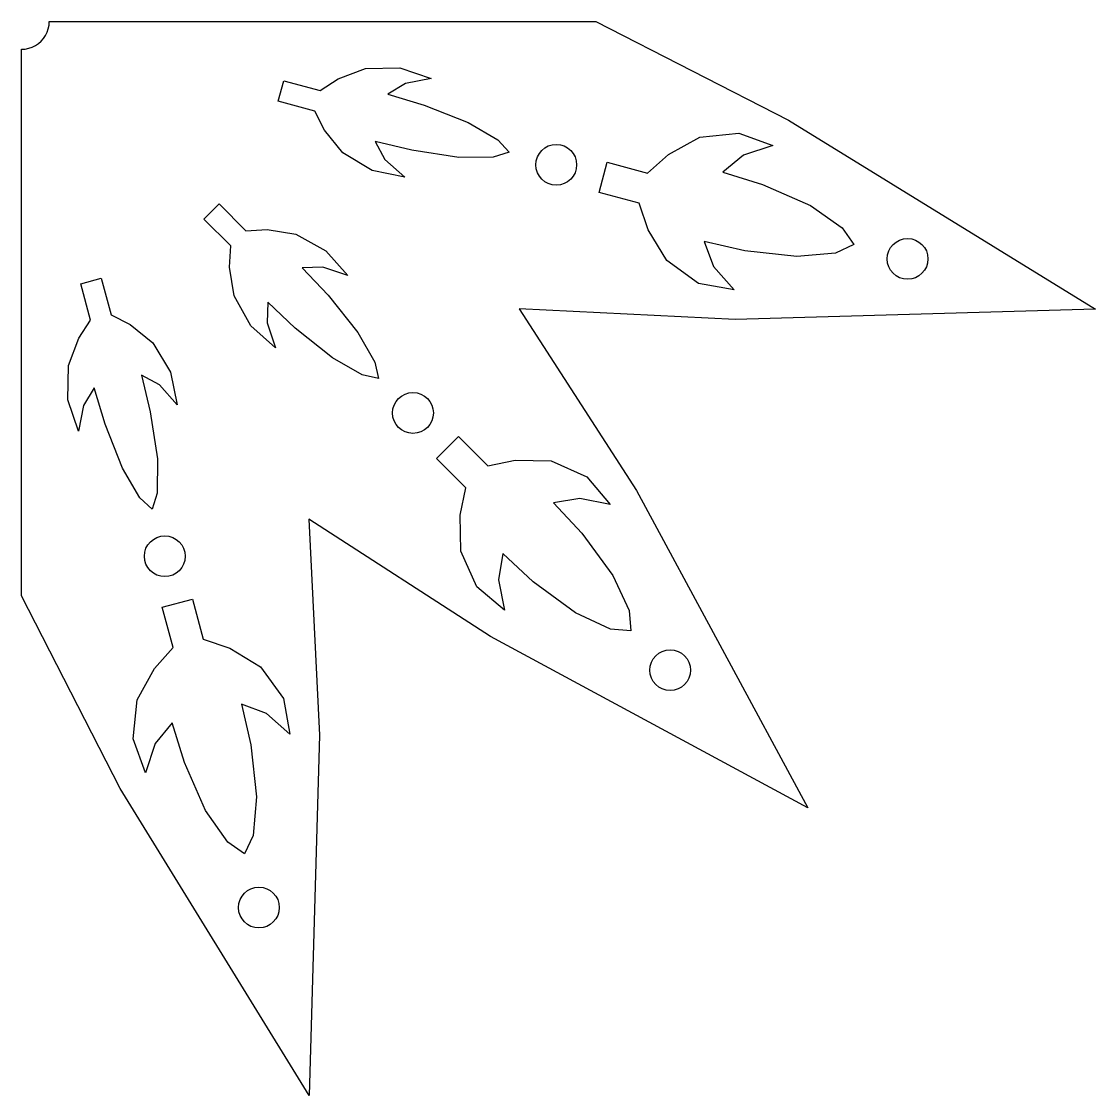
# Model space of a CAD drawing. Header units: metres. Extents: x 0 to 1198, y -1198 to 0.
import ezdxf

# ---------------------------------------------------------------- set-up
doc = ezdxf.new("R2010")
doc.units = ezdxf.units.M

msp = doc.modelspace()

# ---------------------------------------------------------------- linework, layer by layer
at = {"layer": 'CONTOUR'}
msp.add_lwpolyline([(640.67, 0), (855.55, -110.04), (1197.75, -320.94), (795.95, -332.48), (554.83, -320.33), (685.91, -523.07), (876.81, -876.81), (523.07, -685.91), (320.33, -554.83), (332.48, -795.95), (320.94, -1197.75), (110.04, -855.55), (0, -640.67), (0, -31), (4.05, -30.73), (8.02, -29.94), (11.86, -28.64), (15.5, -26.85), (18.87, -24.59), (21.92, -21.92), (24.59, -18.87), (26.85, -15.5), (28.64, -11.86), (29.94, -8.02), (30.73, -4.05), (31, 0)], close=True, dxfattribs=at)
at = {"layer": 'HOLES'}
for points in [[(292.52, -66.11), (333.25, -77.02), (353.12, -63.93), (383.48, -52.43), (421.88, -51.67), (456.9, -63.51), (428.07, -69.28), (408.5, -81.23), (448.92, -93.28), (498.29, -112.65), (531.31, -131.93), (543.98, -145.76), (526.1, -151.4), (487.86, -151.59), (435.42, -143.67), (394.39, -133.91), (405.36, -154.03), (427.44, -173.45), (391.19, -166.2), (358.32, -146.34), (337.78, -121.2), (327.11, -99.92), (286.39, -89.01)], [(653.28, -157.06), (697.99, -169.04), (721.51, -148.36), (756.65, -129), (799.82, -124.39), (838.05, -138.23), (805.15, -149.2), (782.09, -168.19), (826.36, -181.85), (880, -205.22), (915.31, -229.97), (928.25, -248.73), (907.66, -258.5), (864.72, -262.27), (806.57, -255.69), (761.41, -245.38), (771.88, -273.37), (794.88, -299.32), (754.86, -292.19), (719.78, -266.6), (699.02, -232.27), (689, -202.6), (644.28, -190.62)], [(220.28, -203.51), (250.09, -233.32), (273.85, -231.93), (305.89, -237.14), (339.53, -255.68), (363.93, -283.45), (336.08, -274.04), (313.16, -274.59), (342.13, -305.24), (375.21, -346.7), (394.17, -379.91), (398.22, -398.22), (379.91, -394.17), (346.7, -375.21), (305.24, -342.13), (274.59, -313.16), (274.04, -336.08), (283.45, -363.93), (255.68, -339.53), (237.14, -305.89), (231.93, -273.85), (233.32, -250.09), (203.51, -220.28)], [(89.01, -286.39), (99.92, -327.11), (121.2, -337.78), (146.34, -358.32), (166.2, -391.19), (173.45, -427.44), (154.03, -405.36), (133.91, -394.39), (143.67, -435.42), (151.59, -487.86), (151.4, -526.1), (145.76, -543.98), (131.93, -531.31), (112.65, -498.29), (93.28, -448.92), (81.23, -408.5), (69.28, -428.07), (63.51, -456.9), (51.67, -421.88), (52.43, -383.48), (63.93, -353.12), (77.02, -333.25), (66.11, -292.52)], [(487.22, -462.66), (519.96, -495.39), (550.66, -489.24), (590.77, -490.04), (630.47, -507.63), (656.66, -538.73), (622.69, -531.78), (593.21, -536.71), (624.72, -570.67), (659.49, -617.73), (677.7, -656.81), (679.53, -679.53), (656.81, -677.7), (617.73, -659.49), (570.67, -624.72), (536.71, -593.21), (531.78, -622.69), (538.73, -656.66), (507.63, -630.47), (490.04, -590.77), (489.24, -550.66), (495.39, -519.96), (462.66, -487.22)], [(190.62, -644.28), (202.6, -689), (232.27, -699.02), (266.6, -719.78), (292.19, -754.86), (299.32, -794.88), (273.37, -771.88), (245.38, -761.41), (255.69, -806.57), (262.27, -864.72), (258.5, -907.66), (248.73, -928.25), (229.97, -915.31), (205.22, -880), (181.85, -826.36), (168.19, -782.09), (149.2, -805.15), (138.23, -838.05), (124.39, -799.82), (129, -756.65), (148.36, -721.51), (169.04, -697.99), (157.06, -653.28)]]:
    msp.add_lwpolyline(points, close=True, dxfattribs=at)
for centre in [(596.38, -159.8), (988.14, -264.77), (436.58, -436.58), (159.8, -596.38), (723.37, -723.37), (264.77, -988.14)]:
    msp.add_circle(centre, 22.73, dxfattribs=at)

doc.saveas('drawing.dxf')
